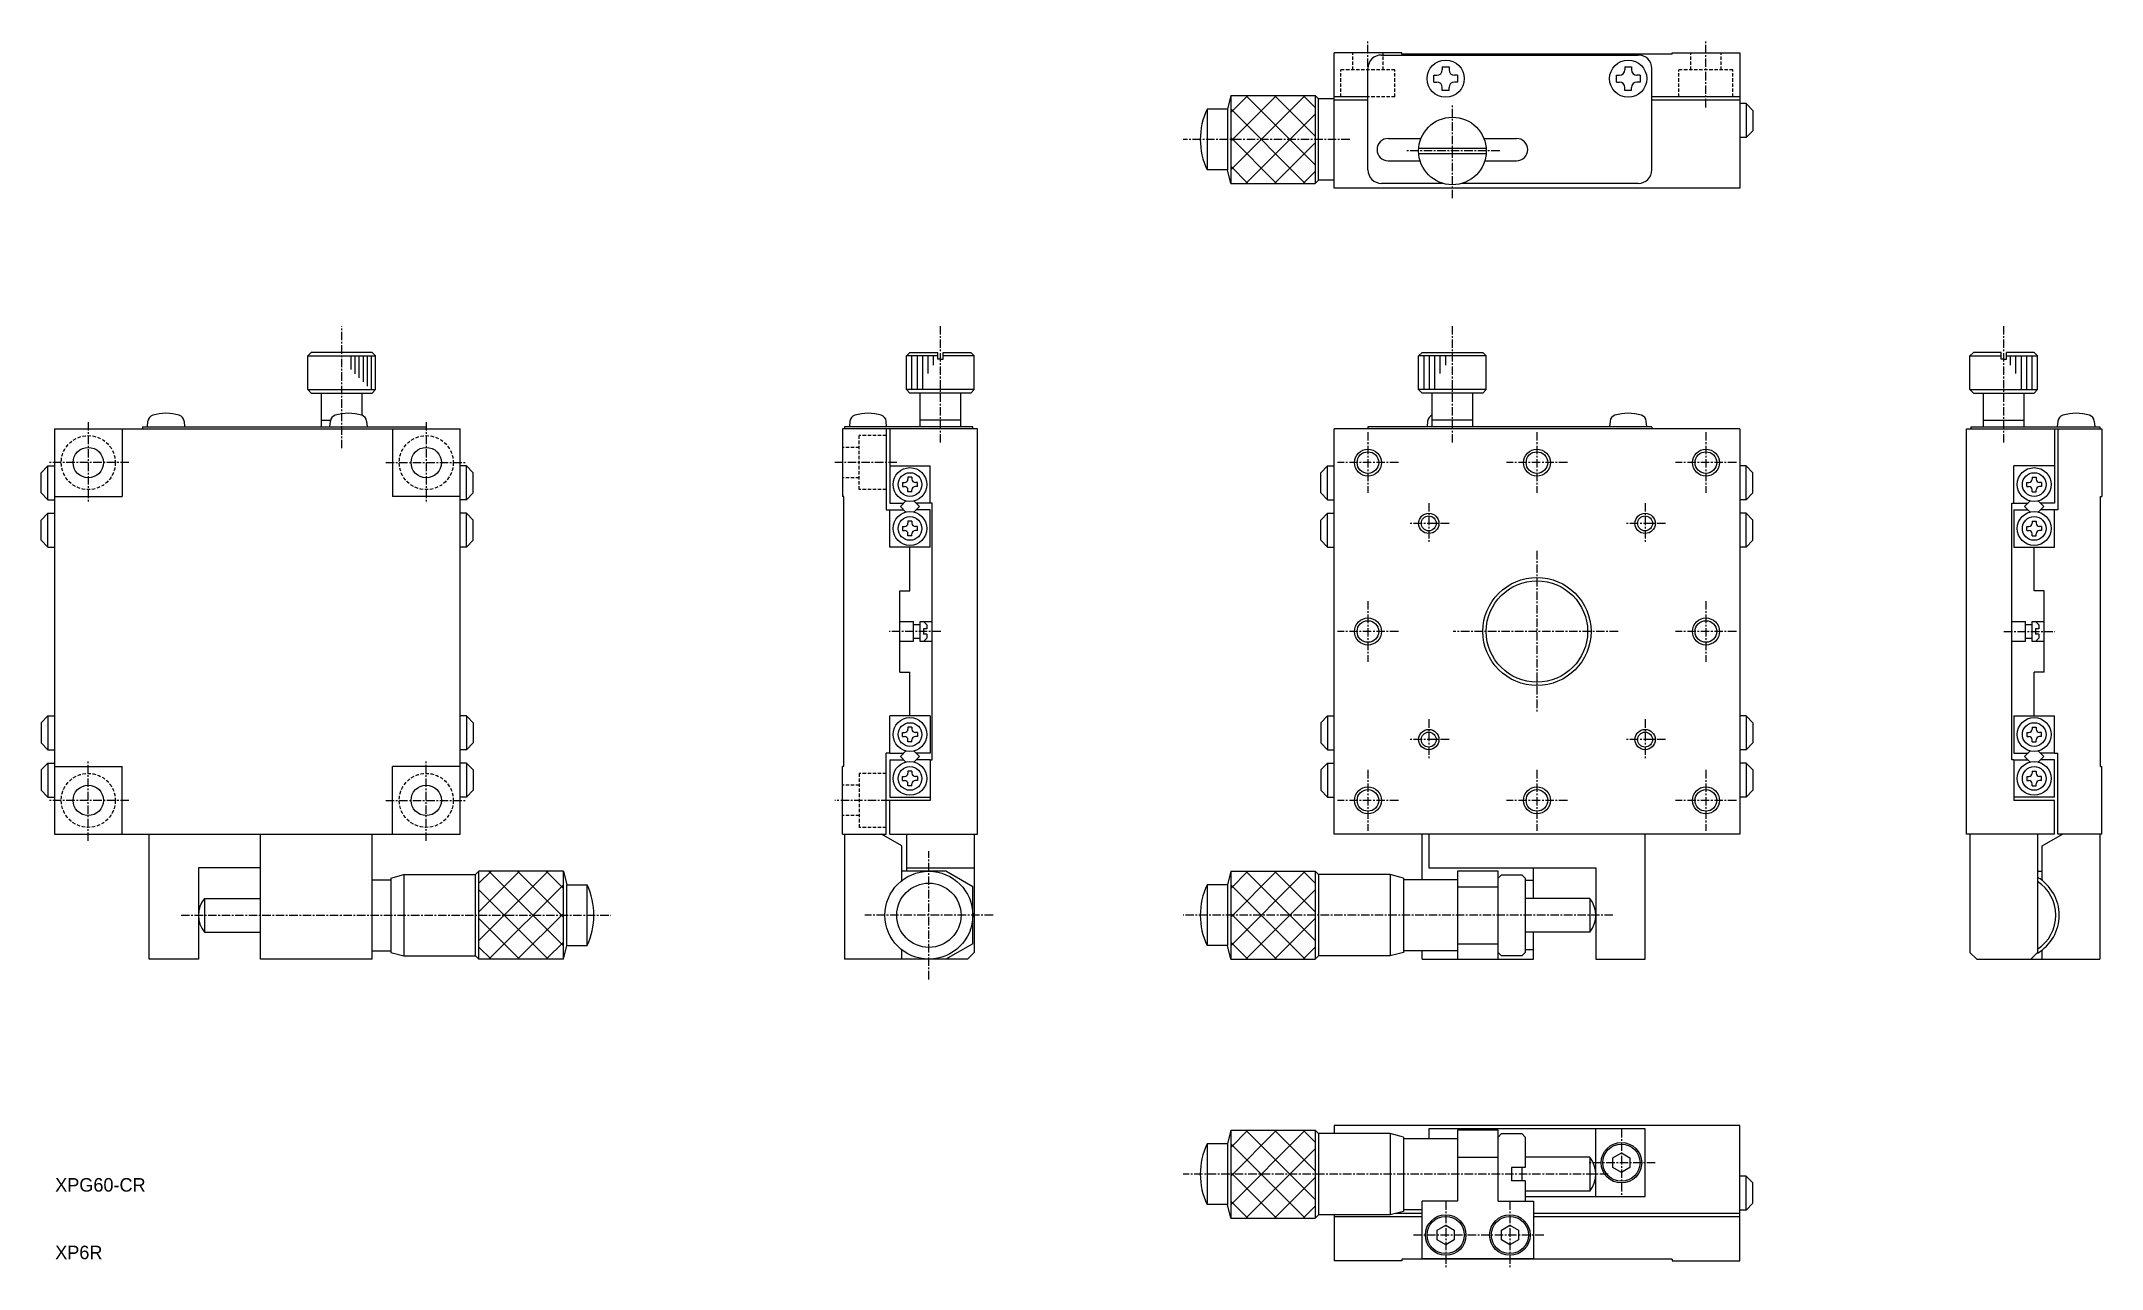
# Model space of a CAD drawing. Extents: x -139 to 166, y 13 to 195.
import ezdxf

# ---------------------------------------------------------------- set-up
doc = ezdxf.new("R2010")
doc.units = 0
doc.linetypes.add('CENTER', pattern=[2, 1.25, -0.25, 0.25, -0.25])
doc.linetypes.add('DASHED', pattern=[0.75, 0.5, -0.25])
doc.layers.get('0').update_dxf_attribs({"linetype": 'CONTINUOUS'})
doc.layers.add('CENTER', color=1, linetype='CENTER')

msp = doc.modelspace()

# ---------------------------------------------------------------- linework, layer by layer
at = {"color": 7, "linetype": 'CONTINUOUS'}
for p, q in [((62.28, 192.76), (52.28, 192.76)), ((52.28, 172.76), (52.28, 192.76)), ((59.28, 192.46), (97.28, 192.46)), ((62.28, 192.56), (62.28, 192.76)), ((102.28, 192.56), (62.28, 192.56)), ((102.28, 192.76), (112.28, 192.76)), ((102.28, 192.56), (102.28, 192.76)), ((112.28, 192.76), (112.28, 172.76)), ((57.28, 175.46), (57.28, 190.46)), ((67.03, 189.46), (67.48, 189.46)), ((67.03, 188.46), (67.03, 189.46)), ((68.28, 190.71), (69.28, 190.71)), ((68.28, 190.71), (68.28, 190.26)), ((69.28, 190.71), (69.28, 190.26)), ((70.53, 189.46), (70.08, 189.46)), ((70.53, 189.46), (70.53, 188.46)), ((94.03, 189.46), (94.48, 189.46)), ((94.03, 188.46), (94.03, 189.46)), ((95.28, 190.71), (96.28, 190.71)), ((95.28, 190.71), (95.28, 190.26)), ((96.28, 190.71), (96.28, 190.26)), ((97.53, 189.46), (97.08, 189.46)), ((97.53, 189.46), (97.53, 188.46)), ((99.28, 175.46), (99.28, 190.46)), ((36.98, 186.48), (36.48, 184.46)), ((36.98, 186.48), (36.98, 173.44)), ((36.98, 186.48), (49.48, 186.48)), ((49.48, 186.48), (49.48, 173.44)), ((49.48, 186.48), (49.98, 185.98)), ((52.28, 185.98), (49.98, 185.98)), ((49.98, 173.94), (49.98, 185.98)), ((57.28, 186.26), (52.28, 186.26)), ((67.03, 188.46), (67.48, 188.46)), ((68.28, 187.21), (68.28, 187.66)), ((69.28, 187.21), (68.28, 187.21)), ((69.28, 187.21), (69.28, 187.66)), ((70.53, 188.46), (70.08, 188.46)), ((94.03, 188.46), (94.48, 188.46)), ((95.28, 187.21), (95.28, 187.66)), ((96.28, 187.21), (95.28, 187.21)), ((96.28, 187.21), (96.28, 187.66)), ((97.53, 188.46), (97.08, 188.46)), ((112.28, 186.26), (99.28, 186.26)), ((33.48, 184.46), (33.48, 175.46)), ((36.48, 184.46), (33.48, 184.46)), ((36.48, 184.46), (36.48, 175.46)), ((57.28, 185.76), (52.28, 185.76)), ((112.28, 185.76), (99.28, 185.76)), ((113.24, 185.26), (112.28, 185.26)), ((114.24, 184.26), (113.24, 185.26)), ((113.24, 185.26), (113.24, 180.26)), ((114.24, 184.26), (114.24, 181.26)), ((60.28, 180.11), (65.13, 180.11)), ((74.42, 180.11), (79.28, 180.11)), ((113.24, 180.26), (112.28, 180.26)), ((114.24, 181.26), (113.24, 180.26)), ((60.28, 176.81), (64.99, 176.81)), ((64.79, 178.66), (74.76, 178.66)), ((64.79, 177.86), (74.76, 177.86)), ((74.56, 176.81), (79.28, 176.81)), ((36.48, 175.46), (33.48, 175.46)), ((36.98, 173.44), (36.48, 175.46)), ((49.48, 173.44), (49.98, 173.94)), ((52.28, 173.94), (49.98, 173.94)), ((36.98, 173.44), (49.48, 173.44)), ((112.28, 172.76), (52.28, 172.76)), ((68.38, 173.46), (59.28, 173.46)), ((97.28, 173.46), (71.18, 173.46)), ((-99.03, 148.43), (-99.53, 147.93)), ((-99.53, 147.93), (-89.53, 147.93)), ((-99.53, 142.93), (-99.53, 147.93)), ((-90.03, 148.43), (-99.03, 148.43)), ((-89.53, 147.93), (-90.03, 148.43)), ((-89.53, 142.93), (-89.53, 147.93)), ((-10.97, 147.93), (-10.47, 148.43)), ((-6.37, 147.93), (-10.97, 147.93)), ((-10.97, 142.93), (-10.97, 147.93)), ((-10.47, 148.43), (-6.37, 148.43)), ((-6.37, 147.43), (-6.37, 148.43)), ((-5.97, 147.43), (-6.37, 147.43)), ((-5.97, 147.43), (-5.57, 147.43)), ((-5.57, 148.43), (-1.47, 148.43)), ((-5.57, 147.43), (-5.57, 148.43)), ((-0.97, 147.93), (-5.57, 147.93)), ((-1.47, 148.43), (-0.97, 147.93)), ((-0.97, 142.93), (-0.97, 147.93)), ((64.78, 147.93), (65.28, 148.43)), ((74.78, 147.93), (64.78, 147.93)), ((64.78, 142.93), (64.78, 147.93)), ((65.28, 148.43), (74.28, 148.43)), ((74.28, 148.43), (74.78, 147.93)), ((74.78, 142.93), (74.78, 147.93)), ((146.84, 148.43), (146.34, 147.93)), ((146.34, 147.93), (150.94, 147.93)), ((146.34, 142.93), (146.34, 147.93)), ((150.94, 148.43), (146.84, 148.43)), ((150.94, 147.43), (150.94, 148.43)), ((151.34, 147.43), (150.94, 147.43)), ((151.34, 147.43), (151.74, 147.43)), ((155.84, 148.43), (151.74, 148.43)), ((151.74, 147.43), (151.74, 148.43)), ((151.74, 147.93), (156.34, 147.93)), ((156.34, 147.93), (155.84, 148.43)), ((156.34, 142.93), (156.34, 147.93)), ((-99.53, 142.93), (-89.53, 142.93)), ((-99.53, 142.93), (-99.03, 142.43)), ((-99.03, 142.43), (-90.03, 142.43)), ((-97.53, 137.43), (-97.53, 142.43)), ((-91.53, 139.14), (-91.53, 142.43)), ((-90.03, 142.43), (-89.53, 142.93)), ((-0.97, 142.93), (-10.97, 142.93)), ((-10.47, 142.43), (-10.97, 142.93)), ((-1.47, 142.43), (-10.47, 142.43)), ((-8.97, 137.43), (-8.97, 142.43)), ((-2.97, 137.43), (-2.97, 142.43)), ((-0.97, 142.93), (-1.47, 142.43)), ((74.78, 142.93), (64.78, 142.93)), ((65.28, 142.43), (64.78, 142.93)), ((74.28, 142.43), (65.28, 142.43)), ((66.78, 137.43), (66.78, 142.43)), ((72.78, 137.43), (72.78, 142.43)), ((74.78, 142.93), (74.28, 142.43)), ((146.34, 142.93), (156.34, 142.93)), ((146.34, 142.93), (146.84, 142.43)), ((146.84, 142.43), (155.84, 142.43)), ((148.34, 137.43), (148.34, 142.43)), ((154.34, 137.43), (154.34, 142.43)), ((155.84, 142.43), (156.34, 142.93)), ((-124.03, 137.43), (-124.03, 137.13)), ((-124.03, 137.43), (-82.03, 137.43)), ((-123.28, 137.43), (-123.21, 138.27)), ((-117.85, 138.27), (-117.78, 137.43)), ((-97.53, 138.43), (-96.19, 138.43)), ((-96.28, 137.43), (-96.21, 138.27)), ((-90.85, 138.27), (-90.78, 137.43)), ((-82.03, 137.43), (-82.03, 137.13)), ((-20.17, 137.43), (-20.17, 137.13)), ((-1.17, 137.43), (-20.17, 137.43)), ((-19.35, 138.27), (-19.42, 137.43)), ((-13.92, 137.43), (-13.99, 138.27)), ((-2.97, 138.43), (-8.97, 138.43)), ((-1.17, 137.13), (-1.17, 137.43)), ((57.28, 137.43), (57.28, 137.13)), ((99.28, 137.43), (57.28, 137.43)), ((66.1, 138.27), (66.03, 137.43)), ((72.78, 138.43), (66.78, 138.43)), ((93.1, 138.27), (93.03, 137.43)), ((98.53, 137.43), (98.45, 138.27)), ((99.28, 137.43), (99.28, 137.13)), ((146.54, 137.43), (165.54, 137.43)), ((146.54, 137.13), (146.54, 137.43)), ((148.34, 138.43), (154.34, 138.43)), ((159.29, 137.43), (159.37, 138.27)), ((164.72, 138.27), (164.79, 137.43)), ((165.54, 137.43), (165.54, 137.13)), ((-137.03, 137.13), (-77.03, 137.13)), ((-137.03, 137.13), (-137.03, 77.13)), ((-127.03, 137.13), (-127.03, 127.13)), ((-87.03, 137.13), (-87.03, 127.13)), ((-77.03, 77.13), (-77.03, 137.13)), ((-20.47, 137.13), (-20.47, 127.13)), ((-0.47, 137.13), (-20.47, 137.13)), ((-13.97, 137.13), (-13.97, 125.13)), ((-13.47, 137.13), (-13.47, 131.63)), ((-0.47, 77.13), (-0.47, 137.13)), ((112.28, 137.13), (52.28, 137.13)), ((52.28, 77.13), (52.28, 137.13)), ((112.28, 137.13), (112.28, 77.13)), ((145.84, 137.13), (165.84, 137.13)), ((145.84, 77.13), (145.84, 137.13)), ((158.84, 137.13), (158.84, 131.63)), ((159.34, 137.13), (159.34, 125.13)), ((165.84, 137.13), (165.84, 127.13)), ((-138.99, 130.63), (-137.99, 131.63)), ((-137.99, 126.63), (-137.99, 131.63)), ((-137.99, 131.63), (-137.03, 131.63)), ((-76.07, 131.63), (-77.03, 131.63)), ((-75.07, 130.63), (-76.07, 131.63)), ((-76.07, 126.63), (-76.07, 131.63)), ((-13.47, 131.63), (-13.47, 126.13)), ((-13.47, 131.63), (-7.47, 131.63)), ((-7.47, 126.13), (-7.47, 131.63)), ((50.32, 130.63), (51.32, 131.63)), ((51.32, 126.63), (51.32, 131.63)), ((51.32, 131.63), (52.28, 131.63)), ((113.24, 131.63), (112.28, 131.63)), ((114.24, 130.63), (113.24, 131.63)), ((113.24, 126.63), (113.24, 131.63)), ((158.84, 131.63), (152.84, 131.63)), ((152.84, 126.13), (152.84, 131.63)), ((158.84, 131.63), (158.84, 126.13)), ((-138.99, 127.63), (-138.99, 130.63)), ((-75.07, 127.63), (-75.07, 130.63)), ((-11.57, 129.18), (-11.57, 128.58)), ((-11.57, 129.18), (-11.27, 129.18)), ((-11.57, 128.58), (-11.27, 128.58)), ((-10.17, 129.98), (-10.77, 129.98)), ((-10.77, 129.98), (-10.77, 129.68)), ((-10.77, 127.78), (-10.77, 128.08)), ((-10.17, 129.98), (-10.17, 129.68)), ((-10.17, 127.78), (-10.17, 128.08)), ((-9.37, 129.18), (-9.67, 129.18)), ((-9.37, 128.58), (-9.67, 128.58)), ((-9.37, 128.58), (-9.37, 129.18)), ((50.32, 127.63), (50.32, 130.63)), ((114.24, 127.63), (114.24, 130.63)), ((154.74, 128.58), (154.74, 129.18)), ((154.74, 129.18), (155.04, 129.18)), ((154.74, 128.58), (155.04, 128.58)), ((155.54, 129.98), (156.14, 129.98)), ((155.54, 129.98), (155.54, 129.68)), ((155.54, 127.78), (155.54, 128.08)), ((156.14, 129.98), (156.14, 129.68)), ((156.14, 127.78), (156.14, 128.08)), ((156.94, 129.18), (156.64, 129.18)), ((156.94, 128.58), (156.64, 128.58)), ((156.94, 129.18), (156.94, 128.58)), ((-138.99, 127.63), (-137.99, 126.63)), ((-137.99, 126.63), (-137.03, 126.63)), ((-137.03, 127.13), (-127.03, 127.13)), ((-77.03, 127.13), (-87.03, 127.13)), ((-76.07, 126.63), (-77.03, 126.63)), ((-75.07, 127.63), (-76.07, 126.63)), ((-20.27, 127.13), (-20.47, 127.13)), ((-20.27, 87.13), (-20.27, 127.13)), ((-13.97, 125.13), (-13.47, 125.13)), ((-13.47, 126.13), (-11.38, 126.13)), ((-13.47, 125.13), (-11.38, 125.13)), ((-13.47, 119.63), (-13.47, 125.13)), ((-11.06, 126.45), (-11.88, 125.63)), ((-11.88, 125.63), (-11.06, 124.81)), ((-10.17, 127.78), (-10.77, 127.78)), ((-9.88, 126.45), (-9.06, 125.63)), ((-9.06, 125.63), (-9.88, 124.81)), ((-7.47, 126.13), (-9.56, 126.13)), ((-7.47, 125.13), (-9.56, 125.13)), ((-7.17, 126.13), (-7.47, 126.13)), ((-7.47, 119.63), (-7.47, 125.13)), ((-7.17, 88.13), (-7.17, 126.13)), ((50.32, 127.63), (51.32, 126.63)), ((51.32, 126.63), (52.28, 126.63)), ((113.24, 126.63), (112.28, 126.63)), ((114.24, 127.63), (113.24, 126.63)), ((152.54, 88.13), (152.54, 126.13)), ((152.54, 126.13), (152.84, 126.13)), ((152.84, 126.13), (154.93, 126.13)), ((152.84, 125.13), (152.84, 119.63)), ((152.84, 125.13), (154.93, 125.13)), ((155.25, 126.45), (154.43, 125.63)), ((154.43, 125.63), (155.25, 124.81)), ((155.54, 127.78), (156.14, 127.78)), ((156.43, 126.45), (157.26, 125.63)), ((157.26, 125.63), (156.43, 124.81)), ((158.84, 126.13), (156.76, 126.13)), ((158.84, 125.13), (156.76, 125.13)), ((159.34, 125.13), (158.84, 125.13)), ((158.84, 119.63), (158.84, 125.13)), ((165.64, 87.13), (165.64, 127.13)), ((165.64, 127.13), (165.84, 127.13)), ((-138.99, 123.63), (-137.99, 124.63)), ((-138.99, 120.63), (-138.99, 123.63)), ((-137.99, 119.63), (-137.99, 124.63)), ((-137.99, 124.63), (-137.03, 124.63)), ((-76.07, 124.63), (-77.03, 124.63)), ((-75.07, 123.63), (-76.07, 124.63)), ((-76.07, 119.63), (-76.07, 124.63)), ((-75.07, 120.63), (-75.07, 123.63)), ((-11.57, 122.68), (-11.57, 122.08)), ((-11.57, 122.68), (-11.27, 122.68)), ((-11.57, 122.08), (-11.27, 122.08)), ((-10.17, 123.48), (-10.77, 123.48)), ((-10.77, 123.48), (-10.77, 123.18)), ((-10.17, 123.48), (-10.17, 123.18)), ((-9.37, 122.68), (-9.67, 122.68)), ((-9.37, 122.08), (-9.67, 122.08)), ((-9.37, 122.08), (-9.37, 122.68)), ((50.32, 123.63), (51.32, 124.63)), ((50.32, 120.63), (50.32, 123.63)), ((51.32, 119.63), (51.32, 124.63)), ((51.32, 124.63), (52.28, 124.63)), ((113.24, 124.63), (112.28, 124.63)), ((114.24, 123.63), (113.24, 124.63)), ((113.24, 119.63), (113.24, 124.63)), ((114.24, 120.63), (114.24, 123.63)), ((154.74, 122.08), (154.74, 122.68)), ((154.74, 122.68), (155.04, 122.68)), ((154.74, 122.08), (155.04, 122.08)), ((155.54, 123.48), (156.14, 123.48)), ((155.54, 123.48), (155.54, 123.18)), ((156.14, 123.48), (156.14, 123.18)), ((156.94, 122.68), (156.64, 122.68)), ((156.94, 122.08), (156.64, 122.08)), ((156.94, 122.68), (156.94, 122.08)), ((-138.99, 120.63), (-137.99, 119.63)), ((-137.99, 119.63), (-137.03, 119.63)), ((-76.07, 119.63), (-77.03, 119.63)), ((-75.07, 120.63), (-76.07, 119.63)), ((-7.47, 119.63), (-13.47, 119.63)), ((-10.77, 121.28), (-10.77, 121.58)), ((-10.17, 121.28), (-10.77, 121.28)), ((-10.47, 113.13), (-10.47, 119.63)), ((-10.17, 121.28), (-10.17, 121.58)), ((50.32, 120.63), (51.32, 119.63)), ((51.32, 119.63), (52.28, 119.63)), ((113.24, 119.63), (112.28, 119.63)), ((114.24, 120.63), (113.24, 119.63)), ((152.84, 119.63), (158.84, 119.63)), ((155.54, 121.28), (155.54, 121.58)), ((155.54, 121.28), (156.14, 121.28)), ((155.84, 113.13), (155.84, 119.63)), ((156.14, 121.28), (156.14, 121.58)), ((-11.97, 113.13), (-10.47, 113.13)), ((-11.97, 101.13), (-11.97, 113.13)), ((157.34, 113.13), (155.84, 113.13)), ((157.34, 101.13), (157.34, 113.13)), ((-11.97, 108.63), (-9.97, 108.63)), ((-9.97, 105.63), (-9.97, 108.63)), ((-8.97, 108.13), (-9.97, 108.13)), ((-8.97, 108.63), (-7.17, 108.63)), ((-8.97, 105.63), (-8.97, 108.63)), ((-7.97, 108.13), (-8.47, 108.63)), ((-8.47, 107.53), (-8.47, 106.73)), ((-7.97, 107.53), (-8.47, 107.53)), ((-7.97, 106.73), (-8.47, 106.73)), ((-7.97, 108.13), (-7.97, 107.53)), ((-7.97, 106.73), (-7.97, 106.13)), ((152.54, 108.63), (154.54, 108.63)), ((154.54, 105.63), (154.54, 108.63)), ((155.54, 108.13), (154.54, 108.13)), ((155.54, 108.63), (157.34, 108.63)), ((155.54, 105.63), (155.54, 108.63)), ((156.54, 108.13), (156.04, 108.63)), ((156.04, 107.53), (156.04, 106.73)), ((156.54, 107.53), (156.04, 107.53)), ((156.54, 106.73), (156.04, 106.73)), ((156.54, 108.13), (156.54, 107.53)), ((156.54, 106.73), (156.54, 106.13)), ((-9.97, 105.63), (-11.97, 105.63)), ((-9.97, 106.13), (-8.97, 106.13)), ((-7.17, 105.63), (-8.97, 105.63)), ((-7.97, 106.13), (-8.47, 105.63)), ((154.54, 105.63), (152.54, 105.63)), ((154.54, 106.13), (155.54, 106.13)), ((157.34, 105.63), (155.54, 105.63)), ((156.54, 106.13), (156.04, 105.63)), ((-11.97, 101.13), (-10.47, 101.13)), ((-10.47, 94.63), (-10.47, 101.13)), ((155.84, 94.63), (155.84, 101.13)), ((157.34, 101.13), (155.84, 101.13)), ((-138.99, 93.63), (-137.99, 94.63)), ((-137.99, 94.63), (-137.99, 89.63)), ((-137.99, 94.63), (-137.03, 94.63)), ((-76.07, 94.63), (-77.03, 94.63)), ((-75.07, 93.63), (-76.07, 94.63)), ((-76.07, 94.63), (-76.07, 89.63)), ((-7.47, 94.63), (-13.47, 94.63)), ((-13.47, 89.13), (-13.47, 94.63)), ((-7.47, 94.63), (-7.47, 89.13)), ((50.32, 93.63), (51.32, 94.63)), ((51.32, 94.63), (51.32, 89.63)), ((51.32, 94.63), (52.28, 94.63)), ((113.24, 94.63), (112.28, 94.63)), ((114.24, 93.63), (113.24, 94.63)), ((113.24, 94.63), (113.24, 89.63)), ((152.84, 94.63), (158.84, 94.63)), ((152.84, 94.63), (152.84, 89.13)), ((158.84, 89.13), (158.84, 94.63)), ((-138.99, 93.63), (-138.99, 90.63)), ((-75.07, 93.63), (-75.07, 90.63)), ((-11.57, 91.58), (-11.57, 92.18)), ((-11.57, 92.18), (-11.27, 92.18)), ((-11.57, 91.58), (-11.27, 91.58)), ((-10.17, 92.98), (-10.77, 92.98)), ((-10.77, 92.98), (-10.77, 92.68)), ((-10.17, 92.98), (-10.17, 92.68)), ((-9.37, 92.18), (-9.67, 92.18)), ((-9.37, 91.58), (-9.67, 91.58)), ((-9.37, 92.18), (-9.37, 91.58)), ((50.32, 93.63), (50.32, 90.63)), ((114.24, 93.63), (114.24, 90.63)), ((154.74, 92.18), (154.74, 91.58)), ((154.74, 92.18), (155.04, 92.18)), ((154.74, 91.58), (155.04, 91.58)), ((155.54, 92.98), (156.14, 92.98)), ((155.54, 92.98), (155.54, 92.68)), ((156.14, 92.98), (156.14, 92.68)), ((156.94, 92.18), (156.64, 92.18)), ((156.94, 91.58), (156.64, 91.58)), ((156.94, 91.58), (156.94, 92.18)), ((-138.99, 90.63), (-137.99, 89.63)), ((-137.99, 89.63), (-137.03, 89.63)), ((-76.07, 89.63), (-77.03, 89.63)), ((-75.07, 90.63), (-76.07, 89.63)), ((-13.47, 89.13), (-13.97, 89.13)), ((-13.97, 77.13), (-13.97, 89.13)), ((-13.47, 89.13), (-11.38, 89.13)), ((-11.88, 88.63), (-11.06, 89.45)), ((-11.06, 87.81), (-11.88, 88.63)), ((-10.77, 90.78), (-10.77, 91.08)), ((-10.17, 90.78), (-10.77, 90.78)), ((-10.17, 90.78), (-10.17, 91.08)), ((-9.06, 88.63), (-9.88, 89.45)), ((-9.88, 87.81), (-9.06, 88.63)), ((-7.47, 89.13), (-9.56, 89.13)), ((50.32, 90.63), (51.32, 89.63)), ((51.32, 89.63), (52.28, 89.63)), ((113.24, 89.63), (112.28, 89.63)), ((114.24, 90.63), (113.24, 89.63)), ((152.84, 89.13), (154.93, 89.13)), ((154.43, 88.63), (155.25, 89.45)), ((155.25, 87.81), (154.43, 88.63)), ((155.54, 90.78), (155.54, 91.08)), ((155.54, 90.78), (156.14, 90.78)), ((156.14, 90.78), (156.14, 91.08)), ((157.26, 88.63), (156.43, 89.45)), ((156.43, 87.81), (157.26, 88.63)), ((158.84, 89.13), (156.76, 89.13)), ((158.84, 89.13), (159.34, 89.13)), ((159.34, 77.13), (159.34, 89.13)), ((-138.99, 86.63), (-137.99, 87.63)), ((-138.99, 86.63), (-138.99, 83.63)), ((-137.99, 87.63), (-137.03, 87.63)), ((-137.99, 87.63), (-137.99, 82.63)), ((-137.03, 87.13), (-127.03, 87.13)), ((-127.03, 77.13), (-127.03, 87.13)), ((-87.03, 77.13), (-87.03, 87.13)), ((-77.03, 87.13), (-87.03, 87.13)), ((-76.07, 87.63), (-77.03, 87.63)), ((-75.07, 86.63), (-76.07, 87.63)), ((-76.07, 87.63), (-76.07, 82.63)), ((-75.07, 86.63), (-75.07, 83.63)), ((-20.47, 77.13), (-20.47, 87.13)), ((-20.27, 87.13), (-20.47, 87.13)), ((-13.47, 88.13), (-11.38, 88.13)), ((-13.47, 88.13), (-13.47, 82.63)), ((-11.57, 85.08), (-11.57, 85.68)), ((-11.57, 85.68), (-11.27, 85.68)), ((-10.17, 86.48), (-10.77, 86.48)), ((-10.77, 86.48), (-10.77, 86.18)), ((-10.17, 86.48), (-10.17, 86.18)), ((-9.37, 85.68), (-9.67, 85.68)), ((-7.47, 88.13), (-9.56, 88.13)), ((-9.37, 85.68), (-9.37, 85.08)), ((-7.47, 88.13), (-7.17, 88.13)), ((-7.47, 88.13), (-7.47, 82.13)), ((50.32, 86.63), (51.32, 87.63)), ((50.32, 86.63), (50.32, 83.63)), ((51.32, 87.63), (51.32, 82.63)), ((51.32, 87.63), (52.28, 87.63)), ((113.24, 87.63), (112.28, 87.63)), ((114.24, 86.63), (113.24, 87.63)), ((113.24, 87.63), (113.24, 82.63)), ((114.24, 86.63), (114.24, 83.63)), ((152.84, 88.13), (152.54, 88.13)), ((152.84, 88.13), (154.93, 88.13)), ((152.84, 88.13), (152.84, 82.13)), ((154.74, 85.68), (154.74, 85.08)), ((154.74, 85.68), (155.04, 85.68)), ((155.54, 86.48), (156.14, 86.48)), ((155.54, 86.48), (155.54, 86.18)), ((156.14, 86.48), (156.14, 86.18)), ((156.94, 85.68), (156.64, 85.68)), ((158.84, 88.13), (156.76, 88.13)), ((156.94, 85.08), (156.94, 85.68)), ((158.84, 82.63), (158.84, 88.13)), ((165.64, 87.13), (165.84, 87.13)), ((165.84, 77.13), (165.84, 87.13)), ((-138.99, 83.63), (-137.99, 82.63)), ((-137.99, 82.63), (-137.03, 82.63)), ((-76.07, 82.63), (-77.03, 82.63)), ((-75.07, 83.63), (-76.07, 82.63)), ((-13.47, 82.63), (-7.47, 82.63)), ((-11.57, 85.08), (-11.27, 85.08)), ((-10.77, 84.28), (-10.77, 84.58)), ((-10.17, 84.28), (-10.77, 84.28)), ((-10.17, 84.28), (-10.17, 84.58)), ((-9.37, 85.08), (-9.67, 85.08)), ((50.32, 83.63), (51.32, 82.63)), ((51.32, 82.63), (52.28, 82.63)), ((113.24, 82.63), (112.28, 82.63)), ((114.24, 83.63), (113.24, 82.63)), ((158.84, 82.63), (152.84, 82.63)), ((154.74, 85.08), (155.04, 85.08)), ((155.54, 84.28), (155.54, 84.58)), ((155.54, 84.28), (156.14, 84.28)), ((156.14, 84.28), (156.14, 84.58)), ((156.94, 85.08), (156.64, 85.08)), ((-7.47, 82.13), (-13.47, 82.13)), ((-13.47, 77.13), (-13.47, 82.13)), ((158.84, 82.13), (152.84, 82.13)), ((158.84, 77.13), (158.84, 82.13)), ((-137.03, 77.13), (-77.03, 77.13)), ((-123.03, 58.63), (-123.03, 77.13)), ((-106.53, 58.63), (-106.53, 77.13)), ((-90.03, 58.63), (-90.03, 77.13)), ((-20.47, 77.13), (-13.97, 77.13)), ((-20.17, 77.13), (-20.17, 58.63)), ((-11.67, 75.4), (-14.67, 77.13)), ((-13.47, 77.13), (-0.47, 77.13)), ((-10.97, 77.13), (-10.97, 71.63)), ((-0.97, 77.13), (-0.97, 59.63)), ((112.28, 77.13), (52.28, 77.13)), ((65.28, 70.38), (65.28, 77.13)), ((66.28, 77.13), (66.28, 72.13)), ((98.28, 58.63), (98.28, 77.13)), ((158.84, 77.13), (145.84, 77.13)), ((146.34, 77.13), (146.34, 59.63)), ((156.34, 77.13), (156.34, 59.63)), ((157.04, 75.4), (160.04, 77.13)), ((165.84, 77.13), (159.34, 77.13)), ((165.54, 77.13), (165.54, 58.63)), ((-11.67, 70.25), (-11.67, 75.4)), ((157.04, 70.25), (157.04, 75.4)), ((-115.73, 72.13), (-115.73, 58.63)), ((-106.53, 72.13), (-115.73, 72.13)), ((-90.03, 70.38), (-87.28, 70.38)), ((-87.28, 70.63), (-85.35, 71.15)), ((-87.28, 70.63), (-87.28, 59.63)), ((-85.35, 71.15), (-85.35, 59.15)), ((-85.35, 71.15), (-74.73, 71.15)), ((-74.23, 71.65), (-74.73, 71.15)), ((-74.73, 59.11), (-74.73, 71.15)), ((-74.23, 58.61), (-74.23, 71.65)), ((-61.73, 71.65), (-74.23, 71.65)), ((-61.73, 58.61), (-61.73, 71.65)), ((-61.73, 71.65), (-61.23, 69.63)), ((-5.14, 71.63), (-11.67, 71.63)), ((-10.97, 72.13), (-0.97, 72.13)), ((-1.17, 69.33), (-5.14, 71.63)), ((36.98, 71.65), (36.48, 69.63)), ((36.98, 71.65), (36.98, 58.61)), ((36.98, 71.65), (49.48, 71.65)), ((49.48, 71.65), (49.48, 58.61)), ((49.48, 71.65), (49.98, 71.15)), ((60.59, 71.15), (49.98, 71.15)), ((49.98, 71.15), (49.98, 59.11)), ((60.59, 71.15), (60.59, 59.15)), ((62.53, 70.63), (60.59, 71.15)), ((62.53, 70.63), (62.53, 59.63)), ((70.53, 70.38), (62.53, 70.38)), ((66.28, 72.13), (90.98, 72.13)), ((70.53, 71.63), (70.53, 58.63)), ((76.53, 71.63), (70.53, 71.63)), ((76.53, 58.63), (76.53, 71.63)), ((77.03, 71.13), (76.53, 70.63)), ((77.03, 71.13), (80.03, 71.13)), ((80.53, 70.63), (80.03, 71.13)), ((80.53, 70.63), (80.53, 59.63)), ((81.78, 70.25), (80.53, 70.25)), ((81.78, 67.63), (81.78, 72.13)), ((90.98, 72.13), (90.98, 58.63)), ((156.34, 71.63), (157.04, 71.63)), ((-114.85, 67.63), (-114.85, 62.63)), ((-114.85, 67.63), (-106.53, 67.63)), ((-61.23, 60.63), (-61.23, 69.63)), ((-61.23, 69.63), (-58.23, 69.63)), ((-58.23, 60.63), (-58.23, 69.63)), ((-1.17, 60.92), (-1.17, 69.33)), ((33.48, 69.63), (33.48, 60.63)), ((36.48, 69.63), (33.48, 69.63)), ((36.48, 69.63), (36.48, 60.63)), ((70.53, 69.33), (76.53, 69.33)), ((90.1, 67.63), (80.53, 67.63)), ((90.1, 67.63), (90.1, 62.63)), ((-114.85, 62.63), (-106.53, 62.63)), ((90.1, 62.63), (80.53, 62.63)), ((81.78, 58.63), (81.78, 62.63)), ((-115.73, 58.63), (-123.03, 58.63)), ((-90.03, 58.63), (-106.53, 58.63)), ((-90.03, 59.88), (-87.28, 59.88)), ((-87.28, 59.63), (-85.35, 59.11)), ((-85.35, 59.11), (-74.73, 59.11)), ((-74.23, 58.61), (-74.73, 59.11)), ((-61.73, 58.61), (-74.23, 58.61)), ((-61.73, 58.61), (-61.23, 60.63)), ((-61.23, 60.63), (-58.23, 60.63)), ((-1.97, 58.63), (-20.17, 58.63)), ((-11.67, 58.63), (-11.67, 60)), ((-1.17, 60.92), (-5.14, 58.63)), ((-0.97, 59.63), (-1.97, 58.63)), ((36.48, 60.63), (33.48, 60.63)), ((36.98, 58.61), (36.48, 60.63)), ((36.98, 58.61), (49.48, 58.61)), ((49.48, 58.61), (49.98, 59.11)), ((60.59, 59.11), (49.98, 59.11)), ((62.53, 59.63), (60.59, 59.11)), ((70.53, 59.88), (62.53, 59.88)), ((65.28, 58.63), (65.28, 59.88)), ((65.28, 58.63), (81.78, 58.63)), ((70.53, 60.92), (76.53, 60.92)), ((76.53, 59.63), (77.03, 59.13)), ((80.03, 59.13), (77.03, 59.13)), ((80.53, 59.63), (80.03, 59.13)), ((81.78, 60), (80.53, 60)), ((90.98, 58.63), (98.28, 58.63)), ((146.34, 59.63), (147.34, 58.63)), ((147.34, 58.63), (165.54, 58.63)), ((155.34, 58.63), (156.34, 59.63)), ((157.04, 58.63), (157.04, 60)), ((52.28, 34), (52.28, 32.81)), ((112.28, 34), (52.28, 34)), ((112.28, 14), (112.28, 34)), ((33.48, 31.3), (33.48, 22.3)), ((36.48, 31.3), (33.48, 31.3)), ((36.98, 33.31), (36.48, 31.3)), ((36.48, 31.3), (36.48, 22.3)), ((36.98, 33.31), (36.98, 20.28)), ((36.98, 33.31), (49.48, 33.31)), ((49.48, 33.31), (49.48, 20.28)), ((49.48, 33.31), (49.98, 32.81)), ((60.59, 32.81), (49.98, 32.81)), ((49.98, 32.81), (49.98, 20.78)), ((60.59, 32.81), (60.59, 20.81)), ((62.53, 32.3), (60.59, 32.81)), ((62.53, 32.3), (62.53, 21.3)), ((70.53, 32.05), (62.53, 32.05)), ((66.28, 33.5), (66.28, 32.05)), ((98.28, 33.5), (66.28, 33.5)), ((70.53, 33.3), (70.53, 22.8)), ((76.53, 33.3), (70.53, 33.3)), ((76.53, 22.8), (76.53, 33.3)), ((77.03, 32.8), (76.53, 32.3)), ((77.03, 32.8), (80.03, 32.8)), ((80.53, 32.3), (80.03, 32.8)), ((80.53, 32.3), (80.53, 27.8)), ((90.98, 23.5), (90.98, 33.5)), ((98.28, 23.5), (98.28, 33.5)), ((70.53, 29.3), (76.53, 29.3)), ((78.53, 27.8), (78.53, 25.8)), ((80.53, 27.8), (78.53, 27.8)), ((80.03, 27.8), (80.03, 25.8)), ((90.1, 29.3), (80.53, 29.3)), ((90.1, 29.3), (90.1, 24.3)), ((93.53, 29.22), (94.78, 29.94)), ((93.53, 27.77), (93.53, 29.22)), ((94.78, 27.05), (93.53, 27.77)), ((94.78, 29.94), (96.03, 29.22)), ((96.03, 27.77), (94.78, 27.05)), ((96.03, 29.22), (96.03, 27.77)), ((80.53, 25.8), (78.53, 25.8)), ((80.53, 25.8), (80.53, 22.8)), ((113.24, 26.5), (112.28, 26.5)), ((114.24, 25.5), (113.24, 26.5)), ((113.24, 21.5), (113.24, 26.5)), ((114.24, 22.5), (114.24, 25.5)), ((36.48, 22.3), (33.48, 22.3)), ((36.98, 20.28), (36.48, 22.3)), ((65.28, 21.55), (62.53, 21.55)), ((70.53, 22.8), (65.28, 22.8)), ((65.28, 14.3), (65.28, 22.8)), ((76.53, 22.8), (81.78, 22.8)), ((90.1, 24.3), (80.53, 24.3)), ((80.53, 23.5), (98.28, 23.5)), ((81.78, 22.8), (81.78, 14.3)), ((113.24, 21.5), (112.28, 21.5)), ((114.24, 22.5), (113.24, 21.5)), ((36.98, 20.28), (49.48, 20.28)), ((49.48, 20.28), (49.98, 20.78)), ((60.59, 20.78), (49.98, 20.78)), ((52.28, 20.78), (52.28, 14)), ((65.28, 20.5), (52.28, 20.5)), ((62.53, 21.3), (60.59, 20.78)), ((65.28, 21), (61.41, 21)), ((67.53, 18.52), (68.78, 19.24)), ((67.53, 17.07), (67.53, 18.52)), ((68.78, 19.24), (70.03, 18.52)), ((70.03, 18.52), (70.03, 17.07)), ((77.03, 18.52), (78.28, 19.24)), ((77.03, 17.07), (77.03, 18.52)), ((78.28, 19.24), (79.53, 18.52)), ((79.53, 18.52), (79.53, 17.07)), ((112.28, 21), (81.78, 21)), ((112.28, 20.5), (81.78, 20.5)), ((68.78, 16.35), (67.53, 17.07)), ((70.03, 17.07), (68.78, 16.35)), ((78.28, 16.35), (77.03, 17.07)), ((79.53, 17.07), (78.28, 16.35)), ((62.28, 14), (52.28, 14)), ((102.28, 14.2), (62.28, 14.2)), ((62.28, 14.2), (62.28, 14)), ((65.28, 14.3), (81.78, 14.3)), ((102.28, 14.2), (102.28, 14)), ((102.28, 14), (112.28, 14))]:
    msp.add_line(p, q, dxfattribs=at)
at = {"color": 3, "linetype": 'DASHED'}
for p, q in [((55.03, 190.26), (55.03, 192.76)), ((59.53, 190.26), (59.53, 192.76)), ((105.03, 190.26), (105.03, 192.76)), ((109.53, 190.26), (109.53, 192.76)), ((61.28, 190.26), (53.28, 190.26)), ((53.28, 186.26), (53.28, 190.26)), ((61.28, 186.26), (61.28, 190.26)), ((111.28, 190.26), (103.28, 190.26)), ((103.28, 186.26), (103.28, 190.26)), ((111.28, 186.26), (111.28, 190.26)), ((61.28, 186.26), (53.28, 186.26)), ((-17.97, 134.38), (-20.47, 134.38)), ((-13.97, 136.13), (-17.97, 136.13)), ((-17.97, 128.13), (-17.97, 136.13)), ((-17.97, 129.88), (-20.47, 129.88)), ((-13.97, 128.13), (-17.97, 128.13)), ((-13.97, 86.13), (-17.97, 86.13)), ((-17.97, 86.13), (-17.97, 78.13)), ((-17.97, 84.38), (-20.47, 84.38)), ((-17.97, 79.88), (-20.47, 79.88)), ((-13.97, 78.13), (-17.97, 78.13))]:
    msp.add_line(p, q, dxfattribs=at)
at = {"color": 3, "linetype": 'CONTINUOUS'}
for p, q in [((36.98, 183.93), (39.52, 186.48)), ((36.98, 179.69), (43.77, 186.48)), ((36.98, 175.44), (48.01, 186.48)), ((49.48, 176.22), (39.22, 186.48)), ((49.48, 180.46), (43.46, 186.48)), ((49.48, 184.7), (47.7, 186.48)), ((48.01, 173.44), (36.98, 184.47)), ((39.22, 173.44), (49.48, 183.7)), ((43.77, 173.44), (36.98, 180.23)), ((43.46, 173.44), (49.48, 179.46)), ((39.52, 173.44), (36.98, 175.99)), ((47.7, 173.44), (49.48, 175.22)), ((-93.13, 145.91), (-93.13, 147.93)), ((-92.53, 145.28), (-92.53, 147.93)), ((-91.93, 144.66), (-91.93, 147.93)), ((-91.33, 144.06), (-91.33, 147.93)), ((-90.73, 143.46), (-90.73, 147.93)), ((-90.13, 142.93), (-90.13, 147.93)), ((-10.17, 142.93), (-10.17, 147.93)), ((-9.37, 142.93), (-9.37, 147.93)), ((-8.57, 142.93), (-8.57, 147.93)), ((-7.77, 145.3), (-7.77, 147.93)), ((-6.97, 146.53), (-6.97, 147.93)), ((65.58, 142.93), (65.58, 147.93)), ((66.38, 142.93), (66.38, 147.93)), ((67.18, 142.93), (67.18, 147.93)), ((67.98, 145.3), (67.98, 147.93)), ((68.78, 146.53), (68.78, 147.93)), ((152.34, 146.53), (152.34, 147.93)), ((153.14, 145.3), (153.14, 147.93)), ((153.94, 142.93), (153.94, 147.93)), ((154.74, 142.93), (154.74, 147.93)), ((155.54, 142.93), (155.54, 147.93)), ((-63.97, 71.65), (-74.23, 61.39)), ((-68.21, 71.65), (-74.23, 65.63)), ((-72.45, 71.65), (-74.23, 69.87)), ((-72.76, 71.65), (-61.73, 60.61)), ((-68.52, 71.65), (-61.73, 64.86)), ((-64.28, 71.65), (-61.73, 69.1)), ((36.98, 69.1), (39.52, 71.65)), ((36.98, 64.86), (43.77, 71.65)), ((36.98, 60.61), (48.01, 71.65)), ((49.48, 61.39), (39.22, 71.65)), ((49.48, 65.63), (43.46, 71.65)), ((49.48, 69.87), (47.7, 71.65)), ((-74.23, 68.87), (-63.97, 58.61)), ((-61.73, 69.64), (-72.76, 58.61)), ((48.01, 58.61), (36.98, 69.64)), ((39.22, 58.61), (49.48, 68.87)), ((-74.23, 64.63), (-68.21, 58.61)), ((-61.73, 65.4), (-68.52, 58.61)), ((43.77, 58.61), (36.98, 65.4)), ((43.46, 58.61), (49.48, 64.63)), ((-61.73, 61.16), (-64.28, 58.61)), ((39.52, 58.61), (36.98, 61.16)), ((-74.23, 60.39), (-72.45, 58.61)), ((47.7, 58.61), (49.48, 60.39)), ((36.98, 30.77), (39.52, 33.31)), ((36.98, 26.52), (43.77, 33.31)), ((36.98, 22.28), (48.01, 33.31)), ((48.01, 20.28), (36.98, 31.31)), ((49.48, 23.05), (39.22, 33.31)), ((39.22, 20.28), (49.48, 30.54)), ((49.48, 27.3), (43.46, 33.31)), ((49.48, 31.54), (47.7, 33.31)), ((43.77, 20.28), (36.98, 27.07)), ((43.46, 20.28), (49.48, 26.3)), ((39.52, 20.28), (36.98, 22.83)), ((47.7, 20.28), (49.48, 22.05))]:
    msp.add_line(p, q, dxfattribs=at)
at = {"color": 7, "linetype": 'CONTINUOUS'}
for centre, radius in [((68.78, 188.96), 2.75), ((95.78, 188.96), 2.75), ((69.78, 178.26), 5), ((-132.03, 132.13), 2.25), ((-82.03, 132.13), 2.25), ((-10.47, 128.88), 2.5), ((57.28, 132.13), 1.6), ((82.28, 132.13), 1.6), ((107.28, 132.13), 1.6), ((155.84, 128.88), 2.5), ((-10.47, 128.88), 1.75), ((155.84, 128.88), 1.75), ((-10.47, 122.38), 2.5), ((-10.47, 122.38), 1.75), ((66.28, 123.13), 1.1), ((98.28, 123.13), 1.1), ((155.84, 122.38), 2.5), ((155.84, 122.38), 1.75), ((82.28, 107.13), 7.5), ((57.28, 107.13), 1.6), ((107.28, 107.13), 1.6), ((-10.47, 91.88), 2.5), ((-10.47, 91.88), 1.75), ((66.28, 91.13), 1.1), ((98.28, 91.13), 1.1), ((155.84, 91.88), 2.5), ((155.84, 91.88), 1.75), ((-10.47, 85.38), 2.5), ((-10.47, 85.38), 1.75), ((155.84, 85.38), 2.5), ((155.84, 85.38), 1.75), ((-132.03, 82.13), 2.25), ((-82.03, 82.13), 2.25), ((57.28, 82.13), 1.6), ((82.28, 82.13), 1.6), ((107.28, 82.13), 1.6), ((-7.67, 65.13), 6.5), ((-7.67, 65.13), 4.75), ((94.78, 28.5), 3), ((94.78, 28.5), 2.75), ((68.78, 17.8), 3), ((68.78, 17.8), 2.75), ((78.28, 17.8), 3), ((78.28, 17.8), 2.75)]:
    msp.add_circle(centre, radius, dxfattribs=at)
at = {"color": 3, "linetype": 'DASHED'}
for centre in [(-132.03, 132.13), (-82.03, 132.13), (-132.03, 82.13), (-82.03, 82.13)]:
    msp.add_circle(centre, 4, dxfattribs=at)
at = {"color": 3, "linetype": 'CONTINUOUS'}
for centre, radius in [((57.28, 132.13), 2), ((82.28, 132.13), 2), ((107.28, 132.13), 2), ((66.28, 123.13), 1.5), ((98.28, 123.13), 1.5), ((82.28, 107.13), 8), ((57.28, 107.13), 2), ((107.28, 107.13), 2), ((66.28, 91.13), 1.5), ((98.28, 91.13), 1.5), ((57.28, 82.13), 2), ((82.28, 82.13), 2), ((107.28, 82.13), 2)]:
    msp.add_circle(centre, radius, dxfattribs=at)
at = {"color": 7, "linetype": 'CONTINUOUS'}
for centre, radius, start, end in [((59.28, 190.46), 2, 90, 180), ((97.28, 190.46), 2, 0, 90), ((67.48, 190.26), 0.8, 270, 0), ((70.08, 190.26), 0.8, 180, 270), ((94.48, 190.26), 0.8, 270, 0), ((97.08, 190.26), 0.8, 180, 270), ((67.48, 187.66), 0.8, 0, 90), ((70.08, 187.66), 0.8, 90, 180), ((94.48, 187.66), 0.8, 0, 90), ((97.08, 187.66), 0.8, 90, 180), ((43.1, 179.96), 10.62, 154.9423, 205.0577), ((60.28, 178.46), 1.65, 90, 270), ((79.28, 178.46), 1.65, 270, 90), ((59.28, 175.46), 2, 180, 270), ((97.28, 175.46), 2, 270, 0), ((-122.21, 138.19), 1, 106.257, 175), ((-120.53, 132.43), 7, 73.743, 106.257), ((-118.85, 138.19), 1, 5, 73.743), ((-95.21, 138.19), 1, 106.257, 175), ((-93.53, 132.43), 7, 73.743, 106.257), ((-91.85, 138.19), 1, 5, 73.743), ((-18.35, 138.19), 1, 106.257, 175), ((-16.67, 132.43), 7, 73.743, 106.257), ((-14.99, 138.19), 1, 5, 73.743), ((67.1, 138.19), 1, 108.6822, 175), ((94.1, 138.19), 1, 106.257, 175), ((95.78, 132.43), 7, 73.743, 106.257), ((97.46, 138.19), 1, 5, 73.743), ((160.36, 138.19), 1, 106.257, 175), ((162.04, 132.43), 7, 73.743, 106.257), ((163.72, 138.19), 1, 5, 73.743), ((-11.27, 129.68), 0.5, 270, 0), ((-11.27, 128.08), 0.5, 0, 90), ((-9.67, 129.68), 0.5, 180, 270), ((-9.67, 128.08), 0.5, 90, 180), ((155.04, 129.68), 0.5, 270, 0), ((155.04, 128.08), 0.5, 0, 90), ((156.64, 129.68), 0.5, 180, 270), ((156.64, 128.08), 0.5, 90, 180), ((-11.27, 123.18), 0.5, 270, 0), ((-11.27, 121.58), 0.5, 0, 90), ((-9.67, 123.18), 0.5, 180, 270), ((-9.67, 121.58), 0.5, 90, 180), ((155.04, 123.18), 0.5, 270, 0), ((155.04, 121.58), 0.5, 0, 90), ((156.64, 123.18), 0.5, 180, 270), ((156.64, 121.58), 0.5, 90, 180), ((-11.27, 92.68), 0.5, 270, 0), ((-11.27, 91.08), 0.5, 0, 90), ((-9.67, 92.68), 0.5, 180, 270), ((-9.67, 91.08), 0.5, 90, 180), ((155.04, 92.68), 0.5, 270, 0), ((155.04, 91.08), 0.5, 0, 90), ((156.64, 92.68), 0.5, 180, 270), ((156.64, 91.08), 0.5, 90, 180), ((-11.27, 86.18), 0.5, 270, 0), ((-9.67, 86.18), 0.5, 180, 270), ((155.04, 86.18), 0.5, 270, 0), ((156.64, 86.18), 0.5, 180, 270), ((-11.27, 84.58), 0.5, 0, 90), ((-9.67, 84.58), 0.5, 90, 180), ((155.04, 84.58), 0.5, 0, 90), ((156.64, 84.58), 0.5, 90, 180), ((153.04, 65.13), 6.5, 300.5102, 59.4898), ((153.04, 65.13), 6, 303.367, 56.633), ((-111.73, 65.13), 4, 141.2775, 218.6822), ((-67.85, 65.13), 10.62, 334.9423, 25.0577), ((43.1, 65.13), 10.62, 154.9423, 205.0577), ((86.98, 65.13), 4, 321.3178, 38.7225), ((43.1, 26.8), 10.62, 154.9423, 205.0577), ((86.98, 26.8), 4, 321.3178, 38.7225)]:
    msp.add_arc(centre, radius, start, end, dxfattribs=at)
at = {"layer": 'CENTER', "color": 1, "linetype": 'CENTER'}
for p, q in [((57.28, 184.7), (57.28, 194.51)), ((107.28, 184.7), (107.28, 194.51)), ((69.78, 171.26), (69.78, 185.26)), ((54.59, 179.96), (29.96, 179.96)), ((76.78, 178.26), (62.78, 178.26)), ((-94.53, 134.25), (-94.53, 152.3)), ((-5.97, 135.1), (-5.97, 152.3)), ((69.78, 135.1), (69.78, 152.3)), ((151.34, 135.1), (151.34, 152.3)), ((-132.03, 138.13), (-132.03, 126.13)), ((-82.03, 138.13), (-82.03, 126.13)), ((57.28, 136.63), (57.28, 127.63)), ((82.28, 136.63), (82.28, 127.63)), ((107.28, 136.63), (107.28, 127.63)), ((-126.03, 132.13), (-138.03, 132.13)), ((-88.03, 132.13), (-76.03, 132.13)), ((-12.41, 132.13), (-21.57, 132.13)), ((61.78, 132.13), (52.78, 132.13)), ((86.78, 132.13), (77.78, 132.13)), ((111.78, 132.13), (102.78, 132.13)), ((66.28, 126.13), (66.28, 120.13)), ((98.28, 126.13), (98.28, 120.13)), ((69.28, 123.13), (63.28, 123.13)), ((101.28, 123.13), (95.28, 123.13)), ((82.28, 119.05), (82.28, 95.13)), ((57.28, 111.63), (57.28, 102.63)), ((107.28, 111.63), (107.28, 102.63)), ((-5.92, 107.13), (-13.56, 107.13)), ((61.78, 107.13), (52.78, 107.13)), ((94.28, 107.13), (69.9, 107.13)), ((111.78, 107.13), (102.78, 107.13)), ((151.36, 107.13), (158.89, 107.13)), ((66.28, 94.13), (66.28, 88.13)), ((98.28, 94.13), (98.28, 88.13)), ((69.28, 91.13), (63.28, 91.13)), ((101.28, 91.13), (95.28, 91.13)), ((-132.03, 76.13), (-132.03, 88.13)), ((-82.03, 76.13), (-82.03, 88.13)), ((57.28, 86.63), (57.28, 77.63)), ((82.28, 86.63), (82.28, 77.63)), ((107.28, 86.63), (107.28, 77.63)), ((-126.03, 82.13), (-138.03, 82.13)), ((-88.03, 82.13), (-76.03, 82.13)), ((-13.47, 82.13), (-21.57, 82.13)), ((61.78, 82.13), (52.78, 82.13)), ((86.78, 82.13), (77.78, 82.13)), ((111.78, 82.13), (102.78, 82.13)), ((-7.67, 55.63), (-7.67, 74.63)), ((-118.29, 65.13), (-54.71, 65.13)), ((1.83, 65.13), (-17.17, 65.13)), ((93.53, 65.13), (29.96, 65.13)), ((94.78, 33.5), (94.78, 23.5)), ((99.78, 28.5), (89.78, 28.5)), ((92.83, 26.8), (29.96, 26.8)), ((68.78, 22.8), (68.78, 12.8)), ((78.28, 22.8), (78.28, 12.8)), ((83.28, 17.8), (63.78, 17.8))]:
    msp.add_line(p, q, dxfattribs=at)

# ---------------------------------------------------------------- texts
for s, p in [('XPG60-CR', (-136.92, 24.22)), ('XP6R', (-136.92, 14.22))]:
    msp.add_text(s, height=2).set_placement(p)

doc.saveas('drawing.dxf')
